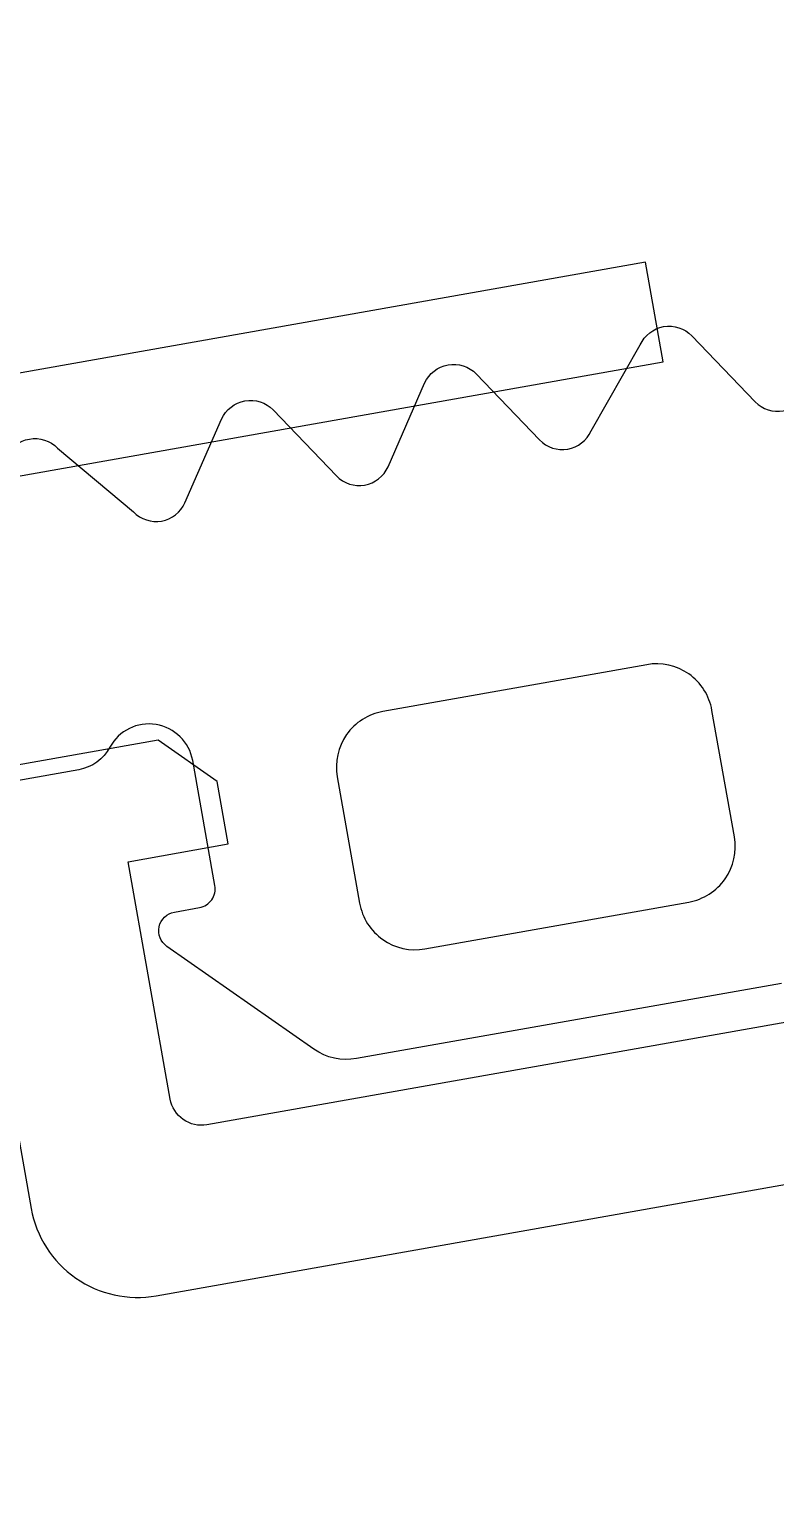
# Model space of a CAD drawing. Header units: millimetres. Extents: x -455656 to 9247092, y 0 to 412358.
# Drawn here: x -194438.11 to -194430.95, y 353978.65 to 353992.77 of the extents above; entities that cross this region are included whole.
import ezdxf
from ezdxf import colors
from ezdxf.entities.mleader import LeaderData, LeaderLine
from ezdxf.enums import TextEntityAlignment as Align
from ezdxf.math import Vec2, Vec3

# ---------------------------------------------------------------- set-up
doc = ezdxf.new("R2018")
doc.units = ezdxf.units.MM
doc.header["$MEASUREMENT"] = 0
doc.layers.get('0').update_dxf_attribs({"color": 250, "lineweight": 9})
doc.layers.add('АР_Названия помещений', color=124, linetype='Continuous', lineweight=5, plot=False)
for name, color, linetype, lineweight in [('АР_Номер помещения', 1, 'Continuous', 25), ('АР_Помещения_площадь', 19, 'Continuous', 9), ('подлога', 250, 'Continuous', 9)]:
    doc.layers.add(name, color=color, linetype=linetype, lineweight=lineweight)
doc.styles.add('ISOCPEUR', font='isocpeur.TTF', dxfattribs={"width": 0.7})
doc.styles.get("Standard").update_dxf_attribs({"font": 'isocpeur.TTF'})

# ---------------------------------------------------------------- blocks, each defined once
blk = doc.blocks.new('*U38')
at = {"color": 7, "style": 'ISOCPEUR', "width": 0.7, "flags": 1}
blk.add_attdef('КАТЕГОРИЯ', (-499.166, -2092.186), '', height=250, dxfattribs=at)
at = {"layer": 'АР_Номер помещения', "color": 7, "style": 'ISOCPEUR', "width": 0.7}
blk.add_attdef('НОМЕР_ПОМЕЩЕНИЯ', text='', height=300, dxfattribs=at).set_placement((171.596, -1559.329), align=Align.MIDDLE_CENTER)
at = {"layer": 'АР_Помещения_площадь', "color": 7, "lineweight": 30, "width": 0.7, "flags": 104}
blk.add_attdef('ИМЯ_ПОМЕЩЕНИЯ', text='', height=100, dxfattribs=at).set_placement((157.628, 1217.141), align=Align.MIDDLE_CENTER)
at = {"layer": 'АР_Помещения_площадь', "color": 7, "style": 'ISOCPEUR', "width": 0.7}
blk.add_attdef('ПЛОЩАДЬ_ПОМЕЩЕНИЯ', text='', height=200, dxfattribs=at).set_placement((1364.568, -1460.133), align=Align.MIDDLE_RIGHT)
blk = doc.blocks.new('*U54')
at = {"color": 7, "style": 'ISOCPEUR', "width": 0.7, "flags": 1}
blk.add_attdef('КАТЕГОРИЯ', (-499.166, -2092.186), '', height=250, dxfattribs=at)
at = {"layer": 'АР_Номер помещения', "color": 7, "style": 'ISOCPEUR', "width": 0.7}
blk.add_attdef('НОМЕР_ПОМЕЩЕНИЯ', text='', height=300, dxfattribs=at).set_placement((3509.935, -2299.443), align=Align.MIDDLE_CENTER)
at = {"layer": 'АР_Помещения_площадь', "color": 7, "lineweight": 30, "width": 0.7, "flags": 104}
blk.add_attdef('ИМЯ_ПОМЕЩЕНИЯ', text='', height=100, dxfattribs=at).set_placement((157.628, 1217.141), align=Align.MIDDLE_CENTER)
at = {"layer": 'АР_Помещения_площадь', "color": 7, "style": 'ISOCPEUR', "width": 0.7}
blk.add_attdef('ПЛОЩАДЬ_ПОМЕЩЕНИЯ', text='', height=200, dxfattribs=at).set_placement((4056.614, -3701.768), align=Align.MIDDLE_RIGHT)
blk = doc.blocks.new('*U56')
at = {"color": 7, "style": 'ISOCPEUR', "width": 0.7, "flags": 1}
blk.add_attdef('КАТЕГОРИЯ', (-499.166, -2092.186), '', height=250, dxfattribs=at)
at = {"layer": 'АР_Номер помещения', "color": 7, "style": 'ISOCPEUR', "width": 0.7}
blk.add_attdef('НОМЕР_ПОМЕЩЕНИЯ', text='', height=300, dxfattribs=at).set_placement((-5271.022, -1713.491), align=Align.MIDDLE_CENTER)
at = {"layer": 'АР_Помещения_площадь', "color": 7, "lineweight": 30, "width": 0.7, "flags": 104}
blk.add_attdef('ИМЯ_ПОМЕЩЕНИЯ', text='', height=100, dxfattribs=at).set_placement((157.628, 1217.141), align=Align.MIDDLE_CENTER)
at = {"layer": 'АР_Помещения_площадь', "color": 7, "style": 'ISOCPEUR', "width": 0.7}
blk.add_attdef('ПЛОЩАДЬ_ПОМЕЩЕНИЯ', text='', height=200, dxfattribs=at).set_placement((-3511.073, -2722.763), align=Align.MIDDLE_RIGHT)
blk = doc.blocks.new('*U62')
at = {"color": 7, "style": 'ISOCPEUR', "width": 0.7, "flags": 1}
blk.add_attdef('КАТЕГОРИЯ', (-499.166, -2092.186), '', height=250, dxfattribs=at)
at = {"layer": 'АР_Номер помещения', "color": 7, "style": 'ISOCPEUR', "width": 0.7}
blk.add_attdef('НОМЕР_ПОМЕЩЕНИЯ', text='', height=300, dxfattribs=at).set_placement((-10209.656, 3494.977), align=Align.MIDDLE_CENTER)
at = {"layer": 'АР_Помещения_площадь', "color": 7, "style": 'ISOCPEUR', "width": 0.7}
blk.add_attdef('ПЛОЩАДЬ_ПОМЕЩЕНИЯ', text='', height=200, dxfattribs=at).set_placement((-8321.766, 2254.956), align=Align.MIDDLE_RIGHT)
at = {"layer": 'АР_Помещения_площадь', "color": 7, "lineweight": 30, "width": 0.7, "flags": 104}
blk.add_attdef('ИМЯ_ПОМЕЩЕНИЯ', text='', height=100, dxfattribs=at).set_placement((157.628, 1217.141), align=Align.MIDDLE_CENTER)
blk = doc.blocks.new('*U293')
at = {"color": 7, "style": 'ISOCPEUR', "width": 0.7, "flags": 1}
blk.add_attdef('КАТЕГОРИЯ', (-499.166, -2092.186), '', height=250, dxfattribs=at)
at = {"layer": 'АР_Номер помещения', "color": 7, "style": 'ISOCPEUR', "width": 0.7}
blk.add_attdef('НОМЕР_ПОМЕЩЕНИЯ', text='', height=300, dxfattribs=at).set_placement((-1382.058, -1075.324), align=Align.MIDDLE_CENTER)
at = {"layer": 'АР_Помещения_площадь', "color": 7, "lineweight": 30, "width": 0.7, "flags": 104}
blk.add_attdef('ИМЯ_ПОМЕЩЕНИЯ', text='', height=100, dxfattribs=at).set_placement((157.628, 1217.141), align=Align.MIDDLE_CENTER)
at = {"layer": 'АР_Помещения_площадь', "color": 7, "style": 'ISOCPEUR', "width": 0.7}
blk.add_attdef('ПЛОЩАДЬ_ПОМЕЩЕНИЯ', text='', height=200, dxfattribs=at).set_placement((556.692, -1560.833), align=Align.MIDDLE_RIGHT)
blk = doc.blocks.new('_DotSmall')
at = {"color": 0, "linetype": 'ByBlock', "const_width": 0.5}
blk.add_lwpolyline([(-0.0625, 0, 1), (0.0625, 0, 1)], format="xyb", close=True, dxfattribs=at)

msp = doc.modelspace()

# ---------------------------------------------------------------- linework, layer by layer
at = {"layer": 'подлога', "color": 5}
msp.add_lwpolyline([(-194482.304, 353980.66), (-194432.023, 353989.572), (-194432.193, 353990.532), (-194482.474, 353981.62)], close=True, dxfattribs=at)
msp.add_lwpolyline([(-194482.304, 353980.66), (-194432.023, 353989.572), (-194432.193, 353990.532), (-194482.474, 353981.62)], close=True, dxfattribs=at)
msp.add_lwpolyline([(-194482.304, 353980.66), (-194432.023, 353989.572), (-194432.193, 353990.532), (-194482.474, 353981.62)], close=True, dxfattribs=at)
msp.add_lwpolyline([(-194482.304, 353980.66), (-194432.023, 353989.572), (-194432.193, 353990.532), (-194482.474, 353981.62)], close=True, dxfattribs=at)
msp.add_lwpolyline([(-194482.304, 353980.66), (-194432.023, 353989.572), (-194432.193, 353990.532), (-194482.474, 353981.62)], close=True, dxfattribs=at)
msp.add_lwpolyline([(-194482.304, 353980.66), (-194432.023, 353989.572), (-194432.193, 353990.532), (-194482.474, 353981.62)], close=True, dxfattribs=at)
msp.add_lwpolyline([(-194482.304, 353980.66), (-194432.023, 353989.572), (-194432.193, 353990.532), (-194482.474, 353981.62)], close=True, dxfattribs=at)
msp.add_lwpolyline([(-194482.304, 353980.66), (-194432.023, 353989.572), (-194432.193, 353990.532), (-194482.474, 353981.62)], close=True, dxfattribs=at)
msp.add_lwpolyline([(-194482.304, 353980.66), (-194432.023, 353989.572), (-194432.193, 353990.532), (-194482.474, 353981.62)], close=True, dxfattribs=at)
msp.add_lwpolyline([(-194482.304, 353980.66), (-194432.023, 353989.572), (-194432.193, 353990.532), (-194482.474, 353981.62)], close=True, dxfattribs=at)
msp.add_lwpolyline([(-194482.304, 353980.66), (-194432.023, 353989.572), (-194432.193, 353990.532), (-194482.474, 353981.62)], close=True, dxfattribs=at)
msp.add_lwpolyline([(-194482.304, 353980.66), (-194432.023, 353989.572), (-194432.193, 353990.532), (-194482.474, 353981.62)], close=True, dxfattribs=at)
msp.add_lwpolyline([(-194482.304, 353980.66), (-194432.023, 353989.572), (-194432.193, 353990.532), (-194482.474, 353981.62)], close=True, dxfattribs=at)
msp.add_lwpolyline([(-194482.304, 353980.66), (-194432.023, 353989.572), (-194432.193, 353990.532), (-194482.474, 353981.62)], close=True, dxfattribs=at)
msp.add_lwpolyline([(-194482.304, 353980.66), (-194432.023, 353989.572), (-194432.193, 353990.532), (-194482.474, 353981.62)], close=True, dxfattribs=at)
msp.add_lwpolyline([(-194482.304, 353980.66), (-194432.023, 353989.572), (-194432.193, 353990.532), (-194482.474, 353981.62)], close=True, dxfattribs=at)
msp.add_lwpolyline([(-194482.304, 353980.66), (-194432.023, 353989.572), (-194432.193, 353990.532), (-194482.474, 353981.62)], close=True, dxfattribs=at)
msp.add_lwpolyline([(-194482.304, 353980.66), (-194432.023, 353989.572), (-194432.193, 353990.532), (-194482.474, 353981.62)], close=True, dxfattribs=at)
msp.add_lwpolyline([(-194482.304, 353980.66), (-194432.023, 353989.572), (-194432.193, 353990.532), (-194482.474, 353981.62)], close=True, dxfattribs=at)
msp.add_lwpolyline([(-194482.304, 353980.66), (-194432.023, 353989.572), (-194432.193, 353990.532), (-194482.474, 353981.62)], close=True, dxfattribs=at)
msp.add_lwpolyline([(-194482.304, 353980.66), (-194432.023, 353989.572), (-194432.193, 353990.532), (-194482.474, 353981.62)], close=True, dxfattribs=at)
msp.add_lwpolyline([(-194482.304, 353980.66), (-194432.023, 353989.572), (-194432.193, 353990.532), (-194482.474, 353981.62)], close=True, dxfattribs=at)
msp.add_lwpolyline([(-194482.304, 353980.66), (-194432.023, 353989.572), (-194432.193, 353990.532), (-194482.474, 353981.62)], close=True, dxfattribs=at)
at = {"layer": 'подлога', "color": 5, "lineweight": 0, "ltscale": 100, "transparency": 33554687}
for points in [[(-194438.338, 353988.656, -0.527868), (-194437.842, 353988.744), (-194437.114, 353988.13, 0.527868), (-194436.619, 353988.218), (-194436.266, 353989.023, -0.527868), (-194435.771, 353989.111), (-194435.163, 353988.476, 0.527868), (-194434.667, 353988.564), (-194434.315, 353989.369, -0.527868), (-194433.819, 353989.457), (-194433.211, 353988.822, 0.527868), (-194432.716, 353988.909), (-194432.243, 353989.736, -0.527868), (-194431.747, 353989.824), (-194431.139, 353989.189, 0.527868), (-194430.644, 353989.277)], [(-194438.338, 353988.656, -0.527868), (-194437.842, 353988.744), (-194437.114, 353988.13, 0.527868), (-194436.619, 353988.218), (-194436.266, 353989.023, -0.527868), (-194435.771, 353989.111), (-194435.163, 353988.476, 0.527868), (-194434.667, 353988.564), (-194434.315, 353989.369, -0.527868), (-194433.819, 353989.457), (-194433.211, 353988.822, 0.527868), (-194432.716, 353988.909), (-194432.243, 353989.736, -0.527868), (-194431.747, 353989.824), (-194431.139, 353989.189, 0.527868), (-194430.644, 353989.277)], [(-194438.338, 353988.656, -0.527868), (-194437.842, 353988.744), (-194437.114, 353988.13, 0.527868), (-194436.619, 353988.218), (-194436.266, 353989.023, -0.527868), (-194435.771, 353989.111), (-194435.163, 353988.476, 0.527868), (-194434.667, 353988.564), (-194434.315, 353989.369, -0.527868), (-194433.819, 353989.457), (-194433.211, 353988.822, 0.527868), (-194432.716, 353988.909), (-194432.243, 353989.736, -0.527868), (-194431.747, 353989.824), (-194431.139, 353989.189, 0.527868), (-194430.644, 353989.277)], [(-194438.338, 353988.656, -0.527868), (-194437.842, 353988.744), (-194437.114, 353988.13, 0.527868), (-194436.619, 353988.218), (-194436.266, 353989.023, -0.527868), (-194435.771, 353989.111), (-194435.163, 353988.476, 0.527868), (-194434.667, 353988.564), (-194434.315, 353989.369, -0.527868), (-194433.819, 353989.457), (-194433.211, 353988.822, 0.527868), (-194432.716, 353988.909), (-194432.243, 353989.736, -0.527868), (-194431.747, 353989.824), (-194431.139, 353989.189, 0.527868), (-194430.644, 353989.277)], [(-194438.338, 353988.656, -0.527868), (-194437.842, 353988.744), (-194437.114, 353988.13, 0.527868), (-194436.619, 353988.218), (-194436.266, 353989.023, -0.527868), (-194435.771, 353989.111), (-194435.163, 353988.476, 0.527868), (-194434.667, 353988.564), (-194434.315, 353989.369, -0.527868), (-194433.819, 353989.457), (-194433.211, 353988.822, 0.527868), (-194432.716, 353988.909), (-194432.243, 353989.736, -0.527868), (-194431.747, 353989.824), (-194431.139, 353989.189, 0.527868), (-194430.644, 353989.277)], [(-194438.338, 353988.656, -0.527868), (-194437.842, 353988.744), (-194437.114, 353988.13, 0.527868), (-194436.619, 353988.218), (-194436.266, 353989.023, -0.527868), (-194435.771, 353989.111), (-194435.163, 353988.476, 0.527868), (-194434.667, 353988.564), (-194434.315, 353989.369, -0.527868), (-194433.819, 353989.457), (-194433.211, 353988.822, 0.527868), (-194432.716, 353988.909), (-194432.243, 353989.736, -0.527868), (-194431.747, 353989.824), (-194431.139, 353989.189, 0.527868), (-194430.644, 353989.277)], [(-194438.338, 353988.656, -0.527868), (-194437.842, 353988.744), (-194437.114, 353988.13, 0.527868), (-194436.619, 353988.218), (-194436.266, 353989.023, -0.527868), (-194435.771, 353989.111), (-194435.163, 353988.476, 0.527868), (-194434.667, 353988.564), (-194434.315, 353989.369, -0.527868), (-194433.819, 353989.457), (-194433.211, 353988.822, 0.527868), (-194432.716, 353988.909), (-194432.243, 353989.736, -0.527868), (-194431.747, 353989.824), (-194431.139, 353989.189, 0.527868), (-194430.644, 353989.277)], [(-194438.338, 353988.656, -0.527868), (-194437.842, 353988.744), (-194437.114, 353988.13, 0.527868), (-194436.619, 353988.218), (-194436.266, 353989.023, -0.527868), (-194435.771, 353989.111), (-194435.163, 353988.476, 0.527868), (-194434.667, 353988.564), (-194434.315, 353989.369, -0.527868), (-194433.819, 353989.457), (-194433.211, 353988.822, 0.527868), (-194432.716, 353988.909), (-194432.243, 353989.736, -0.527868), (-194431.747, 353989.824), (-194431.139, 353989.189, 0.527868), (-194430.644, 353989.277)], [(-194438.338, 353988.656, -0.527868), (-194437.842, 353988.744), (-194437.114, 353988.13, 0.527868), (-194436.619, 353988.218), (-194436.266, 353989.023, -0.527868), (-194435.771, 353989.111), (-194435.163, 353988.476, 0.527868), (-194434.667, 353988.564), (-194434.315, 353989.369, -0.527868), (-194433.819, 353989.457), (-194433.211, 353988.822, 0.527868), (-194432.716, 353988.909), (-194432.243, 353989.736, -0.527868), (-194431.747, 353989.824), (-194431.139, 353989.189, 0.527868), (-194430.644, 353989.277)], [(-194438.338, 353988.656, -0.527868), (-194437.842, 353988.744), (-194437.114, 353988.13, 0.527868), (-194436.619, 353988.218), (-194436.266, 353989.023, -0.527868), (-194435.771, 353989.111), (-194435.163, 353988.476, 0.527868), (-194434.667, 353988.564), (-194434.315, 353989.369, -0.527868), (-194433.819, 353989.457), (-194433.211, 353988.822, 0.527868), (-194432.716, 353988.909), (-194432.243, 353989.736, -0.527868), (-194431.747, 353989.824), (-194431.139, 353989.189, 0.527868), (-194430.644, 353989.277)], [(-194438.338, 353988.656, -0.527868), (-194437.842, 353988.744), (-194437.114, 353988.13, 0.527868), (-194436.619, 353988.218), (-194436.266, 353989.023, -0.527868), (-194435.771, 353989.111), (-194435.163, 353988.476, 0.527868), (-194434.667, 353988.564), (-194434.315, 353989.369, -0.527868), (-194433.819, 353989.457), (-194433.211, 353988.822, 0.527868), (-194432.716, 353988.909), (-194432.243, 353989.736, -0.527868), (-194431.747, 353989.824), (-194431.139, 353989.189, 0.527868), (-194430.644, 353989.277)], [(-194438.338, 353988.656, -0.527868), (-194437.842, 353988.744), (-194437.114, 353988.13, 0.527868), (-194436.619, 353988.218), (-194436.266, 353989.023, -0.527868), (-194435.771, 353989.111), (-194435.163, 353988.476, 0.527868), (-194434.667, 353988.564), (-194434.315, 353989.369, -0.527868), (-194433.819, 353989.457), (-194433.211, 353988.822, 0.527868), (-194432.716, 353988.909), (-194432.243, 353989.736, -0.527868), (-194431.747, 353989.824), (-194431.139, 353989.189, 0.527868), (-194430.644, 353989.277)], [(-194438.338, 353988.656, -0.527868), (-194437.842, 353988.744), (-194437.114, 353988.13, 0.527868), (-194436.619, 353988.218), (-194436.266, 353989.023, -0.527868), (-194435.771, 353989.111), (-194435.163, 353988.476, 0.527868), (-194434.667, 353988.564), (-194434.315, 353989.369, -0.527868), (-194433.819, 353989.457), (-194433.211, 353988.822, 0.527868), (-194432.716, 353988.909), (-194432.243, 353989.736, -0.527868), (-194431.747, 353989.824), (-194431.139, 353989.189, 0.527868), (-194430.644, 353989.277)], [(-194438.338, 353988.656, -0.527868), (-194437.842, 353988.744), (-194437.114, 353988.13, 0.527868), (-194436.619, 353988.218), (-194436.266, 353989.023, -0.527868), (-194435.771, 353989.111), (-194435.163, 353988.476, 0.527868), (-194434.667, 353988.564), (-194434.315, 353989.369, -0.527868), (-194433.819, 353989.457), (-194433.211, 353988.822, 0.527868), (-194432.716, 353988.909), (-194432.243, 353989.736, -0.527868), (-194431.747, 353989.824), (-194431.139, 353989.189, 0.527868), (-194430.644, 353989.277)], [(-194438.338, 353988.656, -0.527868), (-194437.842, 353988.744), (-194437.114, 353988.13, 0.527868), (-194436.619, 353988.218), (-194436.266, 353989.023, -0.527868), (-194435.771, 353989.111), (-194435.163, 353988.476, 0.527868), (-194434.667, 353988.564), (-194434.315, 353989.369, -0.527868), (-194433.819, 353989.457), (-194433.211, 353988.822, 0.527868), (-194432.716, 353988.909), (-194432.243, 353989.736, -0.527868), (-194431.747, 353989.824), (-194431.139, 353989.189, 0.527868), (-194430.644, 353989.277)], [(-194438.338, 353988.656, -0.527868), (-194437.842, 353988.744), (-194437.114, 353988.13, 0.527868), (-194436.619, 353988.218), (-194436.266, 353989.023, -0.527868), (-194435.771, 353989.111), (-194435.163, 353988.476, 0.527868), (-194434.667, 353988.564), (-194434.315, 353989.369, -0.527868), (-194433.819, 353989.457), (-194433.211, 353988.822, 0.527868), (-194432.716, 353988.909), (-194432.243, 353989.736, -0.527868), (-194431.747, 353989.824), (-194431.139, 353989.189, 0.527868), (-194430.644, 353989.277)], [(-194438.338, 353988.656, -0.527868), (-194437.842, 353988.744), (-194437.114, 353988.13, 0.527868), (-194436.619, 353988.218), (-194436.266, 353989.023, -0.527868), (-194435.771, 353989.111), (-194435.163, 353988.476, 0.527868), (-194434.667, 353988.564), (-194434.315, 353989.369, -0.527868), (-194433.819, 353989.457), (-194433.211, 353988.822, 0.527868), (-194432.716, 353988.909), (-194432.243, 353989.736, -0.527868), (-194431.747, 353989.824), (-194431.139, 353989.189, 0.527868), (-194430.644, 353989.277)], [(-194438.338, 353988.656, -0.527868), (-194437.842, 353988.744), (-194437.114, 353988.13, 0.527868), (-194436.619, 353988.218), (-194436.266, 353989.023, -0.527868), (-194435.771, 353989.111), (-194435.163, 353988.476, 0.527868), (-194434.667, 353988.564), (-194434.315, 353989.369, -0.527868), (-194433.819, 353989.457), (-194433.211, 353988.822, 0.527868), (-194432.716, 353988.909), (-194432.243, 353989.736, -0.527868), (-194431.747, 353989.824), (-194431.139, 353989.189, 0.527868), (-194430.644, 353989.277)], [(-194438.338, 353988.656, -0.527868), (-194437.842, 353988.744), (-194437.114, 353988.13, 0.527868), (-194436.619, 353988.218), (-194436.266, 353989.023, -0.527868), (-194435.771, 353989.111), (-194435.163, 353988.476, 0.527868), (-194434.667, 353988.564), (-194434.315, 353989.369, -0.527868), (-194433.819, 353989.457), (-194433.211, 353988.822, 0.527868), (-194432.716, 353988.909), (-194432.243, 353989.736, -0.527868), (-194431.747, 353989.824), (-194431.139, 353989.189, 0.527868), (-194430.644, 353989.277)], [(-194438.338, 353988.656, -0.527868), (-194437.842, 353988.744), (-194437.114, 353988.13, 0.527868), (-194436.619, 353988.218), (-194436.266, 353989.023, -0.527868), (-194435.771, 353989.111), (-194435.163, 353988.476, 0.527868), (-194434.667, 353988.564), (-194434.315, 353989.369, -0.527868), (-194433.819, 353989.457), (-194433.211, 353988.822, 0.527868), (-194432.716, 353988.909), (-194432.243, 353989.736, -0.527868), (-194431.747, 353989.824), (-194431.139, 353989.189, 0.527868), (-194430.644, 353989.277)], [(-194438.338, 353988.656, -0.527868), (-194437.842, 353988.744), (-194437.114, 353988.13, 0.527868), (-194436.619, 353988.218), (-194436.266, 353989.023, -0.527868), (-194435.771, 353989.111), (-194435.163, 353988.476, 0.527868), (-194434.667, 353988.564), (-194434.315, 353989.369, -0.527868), (-194433.819, 353989.457), (-194433.211, 353988.822, 0.527868), (-194432.716, 353988.909), (-194432.243, 353989.736, -0.527868), (-194431.747, 353989.824), (-194431.139, 353989.189, 0.527868), (-194430.644, 353989.277)], [(-194438.338, 353988.656, -0.527868), (-194437.842, 353988.744), (-194437.114, 353988.13, 0.527868), (-194436.619, 353988.218), (-194436.266, 353989.023, -0.527868), (-194435.771, 353989.111), (-194435.163, 353988.476, 0.527868), (-194434.667, 353988.564), (-194434.315, 353989.369, -0.527868), (-194433.819, 353989.457), (-194433.211, 353988.822, 0.527868), (-194432.716, 353988.909), (-194432.243, 353989.736, -0.527868), (-194431.747, 353989.824), (-194431.139, 353989.189, 0.527868), (-194430.644, 353989.277)], [(-194438.338, 353988.656, -0.527868), (-194437.842, 353988.744), (-194437.114, 353988.13, 0.527868), (-194436.619, 353988.218), (-194436.266, 353989.023, -0.527868), (-194435.771, 353989.111), (-194435.163, 353988.476, 0.527868), (-194434.667, 353988.564), (-194434.315, 353989.369, -0.527868), (-194433.819, 353989.457), (-194433.211, 353988.822, 0.527868), (-194432.716, 353988.909), (-194432.243, 353989.736, -0.527868), (-194431.747, 353989.824), (-194431.139, 353989.189, 0.527868), (-194430.644, 353989.277)], [(-194430.887, 353983.601), (-194434.969, 353982.878, -0.198883), (-194435.379, 353982.968), (-194436.792, 353983.956, -0.668339), (-194436.72, 353984.286), (-194436.479, 353984.329, 0.4144), (-194436.331, 353984.541), (-194436.544, 353985.741, 0.710202), (-194437.34, 353985.87, -0.228696), (-194437.64, 353985.653), (-194446.814, 353984.027, -0.414362)], [(-194430.887, 353983.601), (-194434.969, 353982.878, -0.198883), (-194435.379, 353982.968), (-194436.792, 353983.956, -0.668339), (-194436.72, 353984.286), (-194436.479, 353984.329, 0.4144), (-194436.331, 353984.541), (-194436.544, 353985.741, 0.710202), (-194437.34, 353985.87, -0.228696), (-194437.64, 353985.653), (-194446.814, 353984.027, -0.414362)], [(-194430.887, 353983.601), (-194434.969, 353982.878, -0.198883), (-194435.379, 353982.968), (-194436.792, 353983.956, -0.668339), (-194436.72, 353984.286), (-194436.479, 353984.329, 0.4144), (-194436.331, 353984.541), (-194436.544, 353985.741, 0.710202), (-194437.34, 353985.87, -0.228696), (-194437.64, 353985.653), (-194446.814, 353984.027, -0.414362)], [(-194430.887, 353983.601), (-194434.969, 353982.878, -0.198883), (-194435.379, 353982.968), (-194436.792, 353983.956, -0.668339), (-194436.72, 353984.286), (-194436.479, 353984.329, 0.4144), (-194436.331, 353984.541), (-194436.544, 353985.741, 0.710202), (-194437.34, 353985.87, -0.228696), (-194437.64, 353985.653), (-194446.814, 353984.027, -0.414362)], [(-194430.887, 353983.601), (-194434.969, 353982.878, -0.198883), (-194435.379, 353982.968), (-194436.792, 353983.956, -0.668339), (-194436.72, 353984.286), (-194436.479, 353984.329, 0.4144), (-194436.331, 353984.541), (-194436.544, 353985.741, 0.710202), (-194437.34, 353985.87, -0.228696), (-194437.64, 353985.653), (-194446.814, 353984.027, -0.414362)], [(-194430.887, 353983.601), (-194434.969, 353982.878, -0.198883), (-194435.379, 353982.968), (-194436.792, 353983.956, -0.668339), (-194436.72, 353984.286), (-194436.479, 353984.329, 0.4144), (-194436.331, 353984.541), (-194436.544, 353985.741, 0.710202), (-194437.34, 353985.87, -0.228696), (-194437.64, 353985.653), (-194446.814, 353984.027, -0.414362)], [(-194430.887, 353983.601), (-194434.969, 353982.878, -0.198883), (-194435.379, 353982.968), (-194436.792, 353983.956, -0.668339), (-194436.72, 353984.286), (-194436.479, 353984.329, 0.4144), (-194436.331, 353984.541), (-194436.544, 353985.741, 0.710202), (-194437.34, 353985.87, -0.228696), (-194437.64, 353985.653), (-194446.814, 353984.027, -0.414362)], [(-194430.887, 353983.601), (-194434.969, 353982.878, -0.198883), (-194435.379, 353982.968), (-194436.792, 353983.956, -0.668339), (-194436.72, 353984.286), (-194436.479, 353984.329, 0.4144), (-194436.331, 353984.541), (-194436.544, 353985.741, 0.710202), (-194437.34, 353985.87, -0.228696), (-194437.64, 353985.653), (-194446.814, 353984.027, -0.414362)], [(-194430.887, 353983.601), (-194434.969, 353982.878, -0.198883), (-194435.379, 353982.968), (-194436.792, 353983.956, -0.668339), (-194436.72, 353984.286), (-194436.479, 353984.329, 0.4144), (-194436.331, 353984.541), (-194436.544, 353985.741, 0.710202), (-194437.34, 353985.87, -0.228696), (-194437.64, 353985.653), (-194446.814, 353984.027, -0.414362)], [(-194430.887, 353983.601), (-194434.969, 353982.878, -0.198883), (-194435.379, 353982.968), (-194436.792, 353983.956, -0.668339), (-194436.72, 353984.286), (-194436.479, 353984.329, 0.4144), (-194436.331, 353984.541), (-194436.544, 353985.741, 0.710202), (-194437.34, 353985.87, -0.228696), (-194437.64, 353985.653), (-194446.814, 353984.027, -0.414362)], [(-194430.887, 353983.601), (-194434.969, 353982.878, -0.198883), (-194435.379, 353982.968), (-194436.792, 353983.956, -0.668339), (-194436.72, 353984.286), (-194436.479, 353984.329, 0.4144), (-194436.331, 353984.541), (-194436.544, 353985.741, 0.710202), (-194437.34, 353985.87, -0.228696), (-194437.64, 353985.653), (-194446.814, 353984.027, -0.414362)], [(-194430.887, 353983.601), (-194434.969, 353982.878, -0.198883), (-194435.379, 353982.968), (-194436.792, 353983.956, -0.668339), (-194436.72, 353984.286), (-194436.479, 353984.329, 0.4144), (-194436.331, 353984.541), (-194436.544, 353985.741, 0.710202), (-194437.34, 353985.87, -0.228696), (-194437.64, 353985.653), (-194446.814, 353984.027, -0.414362)], [(-194430.887, 353983.601), (-194434.969, 353982.878, -0.198883), (-194435.379, 353982.968), (-194436.792, 353983.956, -0.668339), (-194436.72, 353984.286), (-194436.479, 353984.329, 0.4144), (-194436.331, 353984.541), (-194436.544, 353985.741, 0.710202), (-194437.34, 353985.87, -0.228696), (-194437.64, 353985.653), (-194446.814, 353984.027, -0.414362)], [(-194430.887, 353983.601), (-194434.969, 353982.878, -0.198883), (-194435.379, 353982.968), (-194436.792, 353983.956, -0.668339), (-194436.72, 353984.286), (-194436.479, 353984.329, 0.4144), (-194436.331, 353984.541), (-194436.544, 353985.741, 0.710202), (-194437.34, 353985.87, -0.228696), (-194437.64, 353985.653), (-194446.814, 353984.027, -0.414362)], [(-194430.887, 353983.601), (-194434.969, 353982.878, -0.198883), (-194435.379, 353982.968), (-194436.792, 353983.956, -0.668339), (-194436.72, 353984.286), (-194436.479, 353984.329, 0.4144), (-194436.331, 353984.541), (-194436.544, 353985.741, 0.710202), (-194437.34, 353985.87, -0.228696), (-194437.64, 353985.653), (-194446.814, 353984.027, -0.414362)], [(-194430.887, 353983.601), (-194434.969, 353982.878, -0.198883), (-194435.379, 353982.968), (-194436.792, 353983.956, -0.668339), (-194436.72, 353984.286), (-194436.479, 353984.329, 0.4144), (-194436.331, 353984.541), (-194436.544, 353985.741, 0.710202), (-194437.34, 353985.87, -0.228696), (-194437.64, 353985.653), (-194446.814, 353984.027, -0.414362)], [(-194430.887, 353983.601), (-194434.969, 353982.878, -0.198883), (-194435.379, 353982.968), (-194436.792, 353983.956, -0.668339), (-194436.72, 353984.286), (-194436.479, 353984.329, 0.4144), (-194436.331, 353984.541), (-194436.544, 353985.741, 0.710202), (-194437.34, 353985.87, -0.228696), (-194437.64, 353985.653), (-194446.814, 353984.027, -0.414362)], [(-194430.887, 353983.601), (-194434.969, 353982.878, -0.198883), (-194435.379, 353982.968), (-194436.792, 353983.956, -0.668339), (-194436.72, 353984.286), (-194436.479, 353984.329, 0.4144), (-194436.331, 353984.541), (-194436.544, 353985.741, 0.710202), (-194437.34, 353985.87, -0.228696), (-194437.64, 353985.653), (-194446.814, 353984.027, -0.414362)], [(-194430.887, 353983.601), (-194434.969, 353982.878, -0.198883), (-194435.379, 353982.968), (-194436.792, 353983.956, -0.668339), (-194436.72, 353984.286), (-194436.479, 353984.329, 0.4144), (-194436.331, 353984.541), (-194436.544, 353985.741, 0.710202), (-194437.34, 353985.87, -0.228696), (-194437.64, 353985.653), (-194446.814, 353984.027, -0.414362)], [(-194430.887, 353983.601), (-194434.969, 353982.878, -0.198883), (-194435.379, 353982.968), (-194436.792, 353983.956, -0.668339), (-194436.72, 353984.286), (-194436.479, 353984.329, 0.4144), (-194436.331, 353984.541), (-194436.544, 353985.741, 0.710202), (-194437.34, 353985.87, -0.228696), (-194437.64, 353985.653), (-194446.814, 353984.027, -0.414362)], [(-194430.887, 353983.601), (-194434.969, 353982.878, -0.198883), (-194435.379, 353982.968), (-194436.792, 353983.956, -0.668339), (-194436.72, 353984.286), (-194436.479, 353984.329, 0.4144), (-194436.331, 353984.541), (-194436.544, 353985.741, 0.710202), (-194437.34, 353985.87, -0.228696), (-194437.64, 353985.653), (-194446.814, 353984.027, -0.414362)], [(-194430.887, 353983.601), (-194434.969, 353982.878, -0.198883), (-194435.379, 353982.968), (-194436.792, 353983.956, -0.668339), (-194436.72, 353984.286), (-194436.479, 353984.329, 0.4144), (-194436.331, 353984.541), (-194436.544, 353985.741, 0.710202), (-194437.34, 353985.87, -0.228696), (-194437.64, 353985.653), (-194446.814, 353984.027, -0.414362)], [(-194430.887, 353983.601), (-194434.969, 353982.878, -0.198883), (-194435.379, 353982.968), (-194436.792, 353983.956, -0.668339), (-194436.72, 353984.286), (-194436.479, 353984.329, 0.4144), (-194436.331, 353984.541), (-194436.544, 353985.741, 0.710202), (-194437.34, 353985.87, -0.228696), (-194437.64, 353985.653), (-194446.814, 353984.027, -0.414362)], [(-194429.804, 353983.412), (-194436.407, 353982.242, -0.414362), (-194436.76, 353982.489), (-194437.164, 353984.77), (-194436.204, 353984.94), (-194436.31, 353985.541), (-194436.875, 353985.936), (-194476.498, 353978.913)], [(-194429.804, 353983.412), (-194436.407, 353982.242, -0.414362), (-194436.76, 353982.489), (-194437.164, 353984.77), (-194436.204, 353984.94), (-194436.31, 353985.541), (-194436.875, 353985.936), (-194476.498, 353978.913)], [(-194429.804, 353983.412), (-194436.407, 353982.242, -0.414362), (-194436.76, 353982.489), (-194437.164, 353984.77), (-194436.204, 353984.94), (-194436.31, 353985.541), (-194436.875, 353985.936), (-194476.498, 353978.913)], [(-194429.804, 353983.412), (-194436.407, 353982.242, -0.414362), (-194436.76, 353982.489), (-194437.164, 353984.77), (-194436.204, 353984.94), (-194436.31, 353985.541), (-194436.875, 353985.936), (-194476.498, 353978.913)], [(-194429.804, 353983.412), (-194436.407, 353982.242, -0.414362), (-194436.76, 353982.489), (-194437.164, 353984.77), (-194436.204, 353984.94), (-194436.31, 353985.541), (-194436.875, 353985.936), (-194476.498, 353978.913)], [(-194429.804, 353983.412), (-194436.407, 353982.242, -0.414362), (-194436.76, 353982.489), (-194437.164, 353984.77), (-194436.204, 353984.94), (-194436.31, 353985.541), (-194436.875, 353985.936), (-194476.498, 353978.913)], [(-194429.804, 353983.412), (-194436.407, 353982.242, -0.414362), (-194436.76, 353982.489), (-194437.164, 353984.77), (-194436.204, 353984.94), (-194436.31, 353985.541), (-194436.875, 353985.936), (-194476.498, 353978.913)], [(-194429.804, 353983.412), (-194436.407, 353982.242, -0.414362), (-194436.76, 353982.489), (-194437.164, 353984.77), (-194436.204, 353984.94), (-194436.31, 353985.541), (-194436.875, 353985.936), (-194476.498, 353978.913)], [(-194429.804, 353983.412), (-194436.407, 353982.242, -0.414362), (-194436.76, 353982.489), (-194437.164, 353984.77), (-194436.204, 353984.94), (-194436.31, 353985.541), (-194436.875, 353985.936), (-194476.498, 353978.913)], [(-194429.804, 353983.412), (-194436.407, 353982.242, -0.414362), (-194436.76, 353982.489), (-194437.164, 353984.77), (-194436.204, 353984.94), (-194436.31, 353985.541), (-194436.875, 353985.936), (-194476.498, 353978.913)], [(-194429.804, 353983.412), (-194436.407, 353982.242, -0.414362), (-194436.76, 353982.489), (-194437.164, 353984.77), (-194436.204, 353984.94), (-194436.31, 353985.541), (-194436.875, 353985.936), (-194476.498, 353978.913)], [(-194429.804, 353983.412), (-194436.407, 353982.242, -0.414362), (-194436.76, 353982.489), (-194437.164, 353984.77), (-194436.204, 353984.94), (-194436.31, 353985.541), (-194436.875, 353985.936), (-194476.498, 353978.913)], [(-194429.804, 353983.412), (-194436.407, 353982.242, -0.414362), (-194436.76, 353982.489), (-194437.164, 353984.77), (-194436.204, 353984.94), (-194436.31, 353985.541), (-194436.875, 353985.936), (-194476.498, 353978.913)], [(-194429.804, 353983.412), (-194436.407, 353982.242, -0.414362), (-194436.76, 353982.489), (-194437.164, 353984.77), (-194436.204, 353984.94), (-194436.31, 353985.541), (-194436.875, 353985.936), (-194476.498, 353978.913)], [(-194429.804, 353983.412), (-194436.407, 353982.242, -0.414362), (-194436.76, 353982.489), (-194437.164, 353984.77), (-194436.204, 353984.94), (-194436.31, 353985.541), (-194436.875, 353985.936), (-194476.498, 353978.913)], [(-194429.804, 353983.412), (-194436.407, 353982.242, -0.414362), (-194436.76, 353982.489), (-194437.164, 353984.77), (-194436.204, 353984.94), (-194436.31, 353985.541), (-194436.875, 353985.936), (-194476.498, 353978.913)], [(-194429.804, 353983.412), (-194436.407, 353982.242, -0.414362), (-194436.76, 353982.489), (-194437.164, 353984.77), (-194436.204, 353984.94), (-194436.31, 353985.541), (-194436.875, 353985.936), (-194476.498, 353978.913)], [(-194429.804, 353983.412), (-194436.407, 353982.242, -0.414362), (-194436.76, 353982.489), (-194437.164, 353984.77), (-194436.204, 353984.94), (-194436.31, 353985.541), (-194436.875, 353985.936), (-194476.498, 353978.913)], [(-194429.804, 353983.412), (-194436.407, 353982.242, -0.414362), (-194436.76, 353982.489), (-194437.164, 353984.77), (-194436.204, 353984.94), (-194436.31, 353985.541), (-194436.875, 353985.936), (-194476.498, 353978.913)], [(-194429.804, 353983.412), (-194436.407, 353982.242, -0.414362), (-194436.76, 353982.489), (-194437.164, 353984.77), (-194436.204, 353984.94), (-194436.31, 353985.541), (-194436.875, 353985.936), (-194476.498, 353978.913)], [(-194429.804, 353983.412), (-194436.407, 353982.242, -0.414362), (-194436.76, 353982.489), (-194437.164, 353984.77), (-194436.204, 353984.94), (-194436.31, 353985.541), (-194436.875, 353985.936), (-194476.498, 353978.913)], [(-194429.804, 353983.412), (-194436.407, 353982.242, -0.414362), (-194436.76, 353982.489), (-194437.164, 353984.77), (-194436.204, 353984.94), (-194436.31, 353985.541), (-194436.875, 353985.936), (-194476.498, 353978.913)], [(-194429.804, 353983.412), (-194436.407, 353982.242, -0.414362), (-194436.76, 353982.489), (-194437.164, 353984.77), (-194436.204, 353984.94), (-194436.31, 353985.541), (-194436.875, 353985.936), (-194476.498, 353978.913)], [(-194455.995, 353980.618), (-194446.391, 353982.32, -0.082799), (-194438.309, 353982.639), (-194438.096, 353981.438, 0.414326), (-194436.894, 353980.599), (-194429.571, 353981.897, -0.414326)], [(-194455.995, 353980.618), (-194446.391, 353982.32, -0.082799), (-194438.309, 353982.639), (-194438.096, 353981.438, 0.414326), (-194436.894, 353980.599), (-194429.571, 353981.897, -0.414326)], [(-194455.995, 353980.618), (-194446.391, 353982.32, -0.082799), (-194438.309, 353982.639), (-194438.096, 353981.438, 0.414326), (-194436.894, 353980.599), (-194429.571, 353981.897, -0.414326)], [(-194455.995, 353980.618), (-194446.391, 353982.32, -0.082799), (-194438.309, 353982.639), (-194438.096, 353981.438, 0.414326), (-194436.894, 353980.599), (-194429.571, 353981.897, -0.414326)], [(-194455.995, 353980.618), (-194446.391, 353982.32, -0.082799), (-194438.309, 353982.639), (-194438.096, 353981.438, 0.414326), (-194436.894, 353980.599), (-194429.571, 353981.897, -0.414326)], [(-194455.995, 353980.618), (-194446.391, 353982.32, -0.082799), (-194438.309, 353982.639), (-194438.096, 353981.438, 0.414326), (-194436.894, 353980.599), (-194429.571, 353981.897, -0.414326)], [(-194455.995, 353980.618), (-194446.391, 353982.32, -0.082799), (-194438.309, 353982.639), (-194438.096, 353981.438, 0.414326), (-194436.894, 353980.599), (-194429.571, 353981.897, -0.414326)], [(-194455.995, 353980.618), (-194446.391, 353982.32, -0.082799), (-194438.309, 353982.639), (-194438.096, 353981.438, 0.414326), (-194436.894, 353980.599), (-194429.571, 353981.897, -0.414326)], [(-194455.995, 353980.618), (-194446.391, 353982.32, -0.082799), (-194438.309, 353982.639), (-194438.096, 353981.438, 0.414326), (-194436.894, 353980.599), (-194429.571, 353981.897, -0.414326)], [(-194455.995, 353980.618), (-194446.391, 353982.32, -0.082799), (-194438.309, 353982.639), (-194438.096, 353981.438, 0.414326), (-194436.894, 353980.599), (-194429.571, 353981.897, -0.414326)], [(-194455.995, 353980.618), (-194446.391, 353982.32, -0.082799), (-194438.309, 353982.639), (-194438.096, 353981.438, 0.414326), (-194436.894, 353980.599), (-194429.571, 353981.897, -0.414326)], [(-194455.995, 353980.618), (-194446.391, 353982.32, -0.082799), (-194438.309, 353982.639), (-194438.096, 353981.438, 0.414326), (-194436.894, 353980.599), (-194429.571, 353981.897, -0.414326)], [(-194455.995, 353980.618), (-194446.391, 353982.32, -0.082799), (-194438.309, 353982.639), (-194438.096, 353981.438, 0.414326), (-194436.894, 353980.599), (-194429.571, 353981.897, -0.414326)], [(-194455.995, 353980.618), (-194446.391, 353982.32, -0.082799), (-194438.309, 353982.639), (-194438.096, 353981.438, 0.414326), (-194436.894, 353980.599), (-194429.571, 353981.897, -0.414326)], [(-194455.995, 353980.618), (-194446.391, 353982.32, -0.082799), (-194438.309, 353982.639), (-194438.096, 353981.438, 0.414326), (-194436.894, 353980.599), (-194429.571, 353981.897, -0.414326)], [(-194455.995, 353980.618), (-194446.391, 353982.32, -0.082799), (-194438.309, 353982.639), (-194438.096, 353981.438, 0.414326), (-194436.894, 353980.599), (-194429.571, 353981.897, -0.414326)], [(-194455.995, 353980.618), (-194446.391, 353982.32, -0.082799), (-194438.309, 353982.639), (-194438.096, 353981.438, 0.414326), (-194436.894, 353980.599), (-194429.571, 353981.897, -0.414326)], [(-194455.995, 353980.618), (-194446.391, 353982.32, -0.082799), (-194438.309, 353982.639), (-194438.096, 353981.438, 0.414326), (-194436.894, 353980.599), (-194429.571, 353981.897, -0.414326)], [(-194455.995, 353980.618), (-194446.391, 353982.32, -0.082799), (-194438.309, 353982.639), (-194438.096, 353981.438, 0.414326), (-194436.894, 353980.599), (-194429.571, 353981.897, -0.414326)], [(-194455.995, 353980.618), (-194446.391, 353982.32, -0.082799), (-194438.309, 353982.639), (-194438.096, 353981.438, 0.414326), (-194436.894, 353980.599), (-194429.571, 353981.897, -0.414326)], [(-194455.995, 353980.618), (-194446.391, 353982.32, -0.082799), (-194438.309, 353982.639), (-194438.096, 353981.438, 0.414326), (-194436.894, 353980.599), (-194429.571, 353981.897, -0.414326)], [(-194455.995, 353980.618), (-194446.391, 353982.32, -0.082799), (-194438.309, 353982.639), (-194438.096, 353981.438, 0.414326), (-194436.894, 353980.599), (-194429.571, 353981.897, -0.414326)], [(-194455.995, 353980.618), (-194446.391, 353982.32, -0.082799), (-194438.309, 353982.639), (-194438.096, 353981.438, 0.414326), (-194436.894, 353980.599), (-194429.571, 353981.897, -0.414326)]]:
    msp.add_lwpolyline(points, format="xyb", dxfattribs=at)
at = {"layer": 'подлога', "color": 5}
msp.add_lwpolyline([(-194432.181, 353986.663), (-194434.716, 353986.213, 0.414214), (-194435.155, 353985.586), (-194434.94, 353984.371, 0.414214), (-194434.312, 353983.932), (-194431.777, 353984.382, 0.414214), (-194431.338, 353985.009), (-194431.554, 353986.224, 0.414214)], format="xyb", close=True, dxfattribs=at)
msp.add_lwpolyline([(-194432.181, 353986.663), (-194434.716, 353986.213, 0.414214), (-194435.155, 353985.586), (-194434.94, 353984.371, 0.414214), (-194434.312, 353983.932), (-194431.777, 353984.382, 0.414214), (-194431.338, 353985.009), (-194431.554, 353986.224, 0.414214)], format="xyb", close=True, dxfattribs=at)
msp.add_lwpolyline([(-194432.181, 353986.663), (-194434.716, 353986.213, 0.414214), (-194435.155, 353985.586), (-194434.94, 353984.371, 0.414214), (-194434.312, 353983.932), (-194431.777, 353984.382, 0.414214), (-194431.338, 353985.009), (-194431.554, 353986.224, 0.414214)], format="xyb", close=True, dxfattribs=at)
msp.add_lwpolyline([(-194432.181, 353986.663), (-194434.716, 353986.213, 0.414214), (-194435.155, 353985.586), (-194434.94, 353984.371, 0.414214), (-194434.312, 353983.932), (-194431.777, 353984.382, 0.414214), (-194431.338, 353985.009), (-194431.554, 353986.224, 0.414214)], format="xyb", close=True, dxfattribs=at)
msp.add_lwpolyline([(-194432.181, 353986.663), (-194434.716, 353986.213, 0.414214), (-194435.155, 353985.586), (-194434.94, 353984.371, 0.414214), (-194434.312, 353983.932), (-194431.777, 353984.382, 0.414214), (-194431.338, 353985.009), (-194431.554, 353986.224, 0.414214)], format="xyb", close=True, dxfattribs=at)
msp.add_lwpolyline([(-194432.181, 353986.663), (-194434.716, 353986.213, 0.414214), (-194435.155, 353985.586), (-194434.94, 353984.371, 0.414214), (-194434.312, 353983.932), (-194431.777, 353984.382, 0.414214), (-194431.338, 353985.009), (-194431.554, 353986.224, 0.414214)], format="xyb", close=True, dxfattribs=at)
msp.add_lwpolyline([(-194432.181, 353986.663), (-194434.716, 353986.213, 0.414214), (-194435.155, 353985.586), (-194434.94, 353984.371, 0.414214), (-194434.312, 353983.932), (-194431.777, 353984.382, 0.414214), (-194431.338, 353985.009), (-194431.554, 353986.224, 0.414214)], format="xyb", close=True, dxfattribs=at)
msp.add_lwpolyline([(-194432.181, 353986.663), (-194434.716, 353986.213, 0.414214), (-194435.155, 353985.586), (-194434.94, 353984.371, 0.414214), (-194434.312, 353983.932), (-194431.777, 353984.382, 0.414214), (-194431.338, 353985.009), (-194431.554, 353986.224, 0.414214)], format="xyb", close=True, dxfattribs=at)
msp.add_lwpolyline([(-194432.181, 353986.663), (-194434.716, 353986.213, 0.414214), (-194435.155, 353985.586), (-194434.94, 353984.371, 0.414214), (-194434.312, 353983.932), (-194431.777, 353984.382, 0.414214), (-194431.338, 353985.009), (-194431.554, 353986.224, 0.414214)], format="xyb", close=True, dxfattribs=at)
msp.add_lwpolyline([(-194432.181, 353986.663), (-194434.716, 353986.213, 0.414214), (-194435.155, 353985.586), (-194434.94, 353984.371, 0.414214), (-194434.312, 353983.932), (-194431.777, 353984.382, 0.414214), (-194431.338, 353985.009), (-194431.554, 353986.224, 0.414214)], format="xyb", close=True, dxfattribs=at)
msp.add_lwpolyline([(-194432.181, 353986.663), (-194434.716, 353986.213, 0.414214), (-194435.155, 353985.586), (-194434.94, 353984.371, 0.414214), (-194434.312, 353983.932), (-194431.777, 353984.382, 0.414214), (-194431.338, 353985.009), (-194431.554, 353986.224, 0.414214)], format="xyb", close=True, dxfattribs=at)
msp.add_lwpolyline([(-194432.181, 353986.663), (-194434.716, 353986.213, 0.414214), (-194435.155, 353985.586), (-194434.94, 353984.371, 0.414214), (-194434.312, 353983.932), (-194431.777, 353984.382, 0.414214), (-194431.338, 353985.009), (-194431.554, 353986.224, 0.414214)], format="xyb", close=True, dxfattribs=at)
msp.add_lwpolyline([(-194432.181, 353986.663), (-194434.716, 353986.213, 0.414214), (-194435.155, 353985.586), (-194434.94, 353984.371, 0.414214), (-194434.312, 353983.932), (-194431.777, 353984.382, 0.414214), (-194431.338, 353985.009), (-194431.554, 353986.224, 0.414214)], format="xyb", close=True, dxfattribs=at)
msp.add_lwpolyline([(-194432.181, 353986.663), (-194434.716, 353986.213, 0.414214), (-194435.155, 353985.586), (-194434.94, 353984.371, 0.414214), (-194434.312, 353983.932), (-194431.777, 353984.382, 0.414214), (-194431.338, 353985.009), (-194431.554, 353986.224, 0.414214)], format="xyb", close=True, dxfattribs=at)
msp.add_lwpolyline([(-194432.181, 353986.663), (-194434.716, 353986.213, 0.414214), (-194435.155, 353985.586), (-194434.94, 353984.371, 0.414214), (-194434.312, 353983.932), (-194431.777, 353984.382, 0.414214), (-194431.338, 353985.009), (-194431.554, 353986.224, 0.414214)], format="xyb", close=True, dxfattribs=at)
msp.add_lwpolyline([(-194432.181, 353986.663), (-194434.716, 353986.213, 0.414214), (-194435.155, 353985.586), (-194434.94, 353984.371, 0.414214), (-194434.312, 353983.932), (-194431.777, 353984.382, 0.414214), (-194431.338, 353985.009), (-194431.554, 353986.224, 0.414214)], format="xyb", close=True, dxfattribs=at)
msp.add_lwpolyline([(-194432.181, 353986.663), (-194434.716, 353986.213, 0.414214), (-194435.155, 353985.586), (-194434.94, 353984.371, 0.414214), (-194434.312, 353983.932), (-194431.777, 353984.382, 0.414214), (-194431.338, 353985.009), (-194431.554, 353986.224, 0.414214)], format="xyb", close=True, dxfattribs=at)
msp.add_lwpolyline([(-194432.181, 353986.663), (-194434.716, 353986.213, 0.414214), (-194435.155, 353985.586), (-194434.94, 353984.371, 0.414214), (-194434.312, 353983.932), (-194431.777, 353984.382, 0.414214), (-194431.338, 353985.009), (-194431.554, 353986.224, 0.414214)], format="xyb", close=True, dxfattribs=at)
msp.add_lwpolyline([(-194432.181, 353986.663), (-194434.716, 353986.213, 0.414214), (-194435.155, 353985.586), (-194434.94, 353984.371, 0.414214), (-194434.312, 353983.932), (-194431.777, 353984.382, 0.414214), (-194431.338, 353985.009), (-194431.554, 353986.224, 0.414214)], format="xyb", close=True, dxfattribs=at)
msp.add_lwpolyline([(-194432.181, 353986.663), (-194434.716, 353986.213, 0.414214), (-194435.155, 353985.586), (-194434.94, 353984.371, 0.414214), (-194434.312, 353983.932), (-194431.777, 353984.382, 0.414214), (-194431.338, 353985.009), (-194431.554, 353986.224, 0.414214)], format="xyb", close=True, dxfattribs=at)
msp.add_lwpolyline([(-194432.181, 353986.663), (-194434.716, 353986.213, 0.414214), (-194435.155, 353985.586), (-194434.94, 353984.371, 0.414214), (-194434.312, 353983.932), (-194431.777, 353984.382, 0.414214), (-194431.338, 353985.009), (-194431.554, 353986.224, 0.414214)], format="xyb", close=True, dxfattribs=at)
msp.add_lwpolyline([(-194432.181, 353986.663), (-194434.716, 353986.213, 0.414214), (-194435.155, 353985.586), (-194434.94, 353984.371, 0.414214), (-194434.312, 353983.932), (-194431.777, 353984.382, 0.414214), (-194431.338, 353985.009), (-194431.554, 353986.224, 0.414214)], format="xyb", close=True, dxfattribs=at)
at = {"layer": 'подлога', "lineweight": 18, "ltscale": 100}
msp.add_arc((-197116.355, 363142.089), 9778.655, 272.592548, 356.6353914, dxfattribs=at)

# ---------------------------------------------------------------- block references
at = {"layer": 'подлога'}
ref = msp.add_blockref('*U38', (-196015.025, 360442.011), dxfattribs=at)
lines = msp.add_mtext('\\W0.8000;Коридор и рекреация (основная и старшая школа)', dxfattribs={"layer": 'АР_Названия помещений', "insert": (-195882.611, 357726.516), "char_height": 3701.46317, "width": 926.93997, "attachment_point": 1})
ref.add_attrib('ИМЯ_ПОМЕЩЕНИЯ', '', (-195882.611, 357726.516), dxfattribs={"flags": 104}).embed_mtext(lines)
ref = msp.add_blockref('*U56', (-199097.942, 360548.539), dxfattribs=at)
lines = msp.add_mtext('\\W0.8000;Моечная для столовой посуды', dxfattribs={"layer": 'АР_Названия помещений', "insert": (-206561.139, 358157.994), "char_height": 3197.39391, "width": 926.93997, "attachment_point": 1})
ref.add_attrib('ИМЯ_ПОМЕЩЕНИЯ', '', (-206561.139, 358157.994), dxfattribs={"flags": 104}).embed_mtext(lines)
ref = msp.add_blockref('*U54', (-217248.728, 358549.273), dxfattribs=at)
lines = msp.add_mtext('\\W0.8000;Доготовочный цех', dxfattribs={"layer": 'АР_Названия помещений', "insert": (-215485.295, 356687.647), "char_height": 3660.39391, "width": 926.93997, "attachment_point": 1})
ref.add_attrib('ИМЯ_ПОМЕЩЕНИЯ', '', (-215485.295, 356687.647), dxfattribs={"flags": 104}).embed_mtext(lines)
ref = msp.add_blockref('*U62', (-198312.961, 352249.732), dxfattribs=at)
lines = msp.add_mtext('\\W0.8000;Помещение для персонала с душем и санузлом', dxfattribs={"layer": 'АР_Названия помещений', "insert": (-208215.281, 355129.805), "char_height": 3834.47578, "width": 926.93997, "attachment_point": 1})
ref.add_attrib('ИМЯ_ПОМЕЩЕНИЯ', '', (-208215.281, 355129.805), dxfattribs={"flags": 104}).embed_mtext(lines)
ref = msp.add_blockref('*U293', (-201124.54, 356522.266), dxfattribs=at)
lines = msp.add_mtext('\\W0.8000;Кладовая сухих продуктов', dxfattribs={"layer": 'АР_Названия помещений', "insert": (-201558.957, 355853.848), "char_height": 2999.01074, "width": 926.93997, "attachment_point": 1})
ref.add_attrib('ИМЯ_ПОМЕЩЕНИЯ', '', (-201558.957, 355853.848), dxfattribs={"flags": 104}).embed_mtext(lines)

# ---------------------------------------------------------------- leaders
ml = msp.add_multileader_mtext('Standard', dxfattribs=at)
ml.set_content('{\\W0.8;-2,250}', color=256, style='ISOCPEUR')
ml.set_leader_properties(color=256, linetype='Continuous', lineweight=-1)
ml.set_arrow_properties(name='DOTSMALL')
ml.build(insert=Vec2(0, 0))
ml.multileader.update_dxf_attribs({"has_text_frame": 1, "text_left_attachment_type": 4, "text_right_attachment_type": 4, "dogleg_length": 100, "arrow_head_size": 180})
ctx = ml.context
ctx.base_point, ctx.char_height, ctx.arrow_head_size, ctx.landing_gap_size, ctx.plane_origin = Vec3(-297233.619, 376010.359), 250, 180, 50, Vec3(-296855.536, 374536.335)
ctx.left_attachment, ctx.right_attachment = 4, 4
notes = []
notes.append((ctx, [(0, (0, 0, 0), (0, 0), (1, 0), 1, [])]))
ctx.mtext.insert, ctx.mtext.width, ctx.mtext.defined_height, ctx.mtext.line_spacing_style, ctx.mtext.flow_direction = Vec3(-297183.619, 376343.692), 769.98896, 343.888, 2, 5
ml = msp.add_multileader_mtext('Standard', dxfattribs=at)
ml.set_content('{\\W0.8;-2,550}', color=256, style='ISOCPEUR')
ml.set_leader_properties(color=256, linetype='Continuous', lineweight=-1)
ml.set_arrow_properties(name='DOTSMALL')
ml.build(insert=Vec2(0, 0))
ml.multileader.update_dxf_attribs({"has_text_frame": 1, "text_left_attachment_type": 4, "text_right_attachment_type": 4, "dogleg_length": 100, "arrow_head_size": 180})
ctx = ml.context
ctx.base_point, ctx.char_height, ctx.arrow_head_size, ctx.landing_gap_size, ctx.plane_origin = Vec3(-314736.015, 367730.776, -1.962), 250, 180, 50, Vec3(-314255.682, 365486.758, -1.962)
ctx.left_attachment, ctx.right_attachment = 4, 4
notes.append((ctx, [(0, (0, 0, 0), (0, 0), (1, 0), 1, [])]))
ctx.mtext.insert, ctx.mtext.width, ctx.mtext.defined_height, ctx.mtext.line_spacing_style, ctx.mtext.flow_direction = Vec3(-314686.015, 368064.11, -1.962), 801.08641, 330.71, 2, 5
ml = msp.add_multileader_mtext('Standard', dxfattribs=at)
ml.set_content('{\\W0.8;-2,250}', color=256, style='ISOCPEUR')
ml.set_leader_properties(color=256, linetype='Continuous', lineweight=-1)
ml.set_arrow_properties(name='DOTSMALL')
ml.build(insert=Vec2(0, 0))
ml.multileader.update_dxf_attribs({"has_text_frame": 1, "text_left_attachment_type": 4, "text_right_attachment_type": 4, "dogleg_length": 100, "arrow_head_size": 180})
ctx = ml.context
ctx.base_point, ctx.char_height, ctx.arrow_head_size, ctx.landing_gap_size, ctx.plane_origin = Vec3(-336127.5, 364643.357, 0), 250, 180, 50, Vec3(-337173.964, 363586.263, 0)
ctx.left_attachment, ctx.right_attachment = 4, 4
notes.append((ctx, [(0, (0, 0, 0), (0, 0), (1, 0), 1, [])]))
ctx.mtext.insert, ctx.mtext.width, ctx.mtext.defined_height, ctx.mtext.line_spacing_style, ctx.mtext.flow_direction = Vec3(-336077.5, 364976.69, 0), 769.98896, 343.888, 2, 5
ml = msp.add_multileader_mtext('Standard', dxfattribs=at)
ml.set_content('{\\W0.8;-2,650}', color=256, style='ISOCPEUR')
ml.set_leader_properties(color=256, linetype='Continuous', lineweight=-1)
ml.set_arrow_properties(name='DOTSMALL')
ml.build(insert=Vec2(0, 0))
ml.multileader.update_dxf_attribs({"has_text_frame": 1, "text_left_attachment_type": 4, "text_right_attachment_type": 4, "dogleg_length": 100, "arrow_head_size": 180})
ctx = ml.context
ctx.base_point, ctx.char_height, ctx.arrow_head_size, ctx.landing_gap_size, ctx.plane_origin = Vec3(-302139.5, 361891.167), 250, 180, 50, Vec3(-302336.256, 360160.354)
ctx.left_attachment, ctx.right_attachment = 4, 4
notes.append((ctx, [(0, (0, 0, 0), (0, 0), (1, 0), 1, [])]))
ctx.mtext.insert, ctx.mtext.width, ctx.mtext.defined_height, ctx.mtext.line_spacing_style, ctx.mtext.flow_direction = Vec3(-302089.5, 362224.5), 881.18578, 430.987, 2, 5
for ctx, leaders in notes:
    for number, flags, end, landing, length, lines in leaders:
        leader = LeaderData()
        leader.index, (leader.has_last_leader_line, leader.has_dogleg_vector, leader.attachment_direction) = number, flags
        leader.last_leader_point, leader.dogleg_vector, leader.dogleg_length = Vec3(end), Vec3(landing), length
        for number, points, colour, breaks in lines:
            line = LeaderLine()
            line.index, line.vertices, line.color, line.breaks = number, Vec3.list(points), colors.encode_raw_color(colour), breaks
            leader.lines.append(line)
        ctx.leaders.append(leader)

doc.saveas('drawing.dxf')
